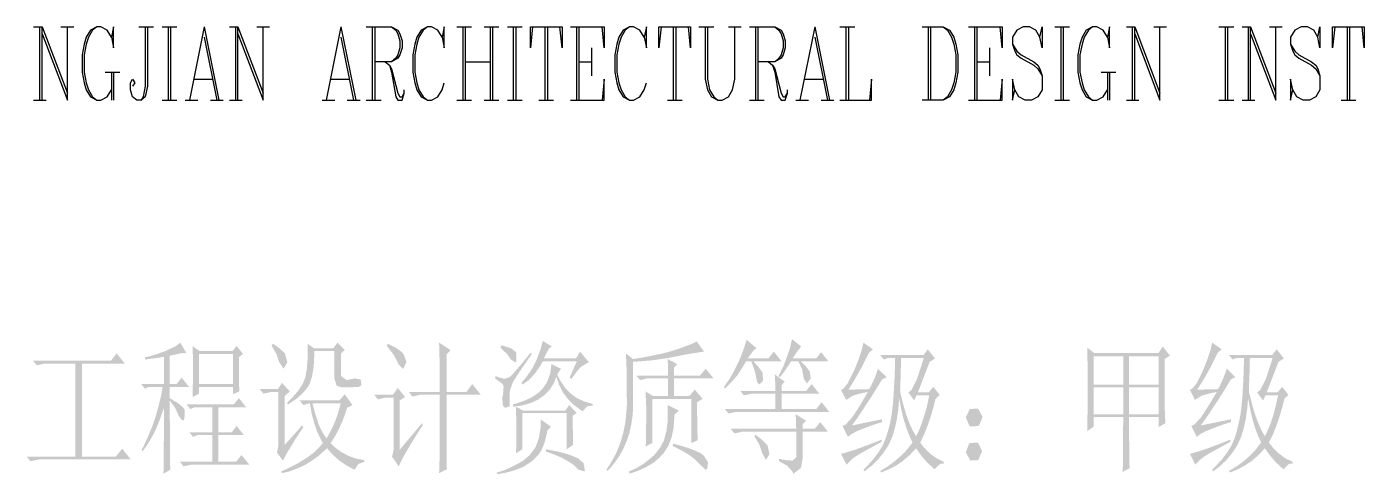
# Paper-space layout 'Layout1' of a CAD drawing. Header units: millimetres. Extents: x 0 to 841, y -74 to 594.
# Drawn here: x 776.48 to 809.17, y 515.57 to 526.52 of the extents above; entities that cross this region are included whole.
import ezdxf

# ---------------------------------------------------------------- set-up
doc = ezdxf.new("R2010")
doc.units = ezdxf.units.MM
doc.layers.add('TB_A1$0$上海中建-图名', color=7, linetype='Continuous')
doc.layers.add('TB_A1$0$上海中建-图框字体', color=11, linetype='Continuous')

# ---------------------------------------------------------------- blocks, each defined once
blk = doc.blocks.new('TB_A1$0$上海中建A1图框F版')
at = {"layer": 'TB_A1$0$上海中建-图框字体'}
for points in [[(78857.3, 51780.6), (78870.3, 51796.1), (78882.8, 51814.2), (78892.7, 51833.2), (78895.3, 51839.7), (78903.9, 51862.5), (78909.5, 51883.2), (78931.5, 51869.4), (78924.6, 51864.7), (78911.6, 51840.1), (78990.5, 51840.1), (79000.5, 51856.9), (79022.4, 51830.6), (79019.4, 51829.8), (79002.6, 51819.4), (78993.6, 51809.5), (78979.3, 51790.1), (78975, 51793.1), (78992.7, 51833.2), (78909.5, 51833.2), (78902.6, 51821.1), (78889.7, 51802.6), (78875.4, 51787.5), (78860.3, 51776.3)], [(79493.2, 51833.2), (79424.2, 51833.2), (79435.9, 51820.3), (79446.6, 51805.6), (79447.9, 51785.8), (79438.9, 51776.3), (79433.3, 51781.9), (79429, 51803.9), (79427.2, 51810.8), (79419, 51833.2), (79406.5, 51833.2), (79395.8, 51815.5), (79384.6, 51798.3), (79384.1, 51797.9), (79371.2, 51783.2), (79354.4, 51766.4), (79352.2, 51770.7), (79363.9, 51787.1), (79375.5, 51806.5), (79385.4, 51826.3), (79392.3, 51841.4), (79400.5, 51863.4), (79407.8, 51885.8), (79432, 51865.1), (79425.5, 51860.8), (79410, 51840.1), (79460.9, 51840.1), (79474.2, 51856.9)], [(79607.4, 51833.2), (79539.7, 51833.2), (79550.5, 51822.9), (79562.2, 51808.2), (79564.3, 51791.4), (79555.3, 51778.9), (79547.5, 51790.1), (79547.5, 51790.5), (79543.2, 51813.8), (79534.1, 51833.2), (79516.5, 51833.2), (79513.9, 51828.9), (79499.2, 51807.4), (79488.9, 51794.4), (79485.4, 51797), (79486.7, 51799.2), (79496.6, 51819), (79505.3, 51841.4), (79505.7, 51842.3), (79513.5, 51865.1), (79518.6, 51887.5), (79541, 51869.4), (79531.1, 51856.9), (79519.9, 51840.1), (79577.7, 51840.1), (79589.8, 51855.6)], [(77887.8, 51827.6), (77783.5, 51827.6), (77783.5, 51600), (77865.8, 51600), (77881.3, 51619.4), (77902.5, 51593.1), (77679.2, 51593.1), (77675.7, 51592.7), (77657.2, 51588.8), (77648.1, 51600), (77767.1, 51600), (77767.1, 51827.6), (77694.7, 51827.6), (77691.2, 51827.6), (77672.7, 51823.3), (77663.6, 51834.5), (77853.7, 51834.5), (77868, 51852.6)], [(78037.8, 51853.9), (78037, 51853.9), (78021.9, 51852.2), (77997.7, 51847), (77997.7, 51777.6), (78014.5, 51777.6), (78026.6, 51793.1), (78044.7, 51770.7), (77997.7, 51770.7), (77997.7, 51743.1), (78018, 51730.6), (78031.4, 51719.4), (78034.4, 51713.8), (78033.5, 51693.1), (78030.1, 51687.5), (78020.1, 51698.3), (78020.1, 51698.7), (78011.1, 51719), (77997.7, 51737.5), (77997.7, 51736.2), (77997.7, 51697.9), (77998.2, 51663.8), (77998.2, 51634.9), (77998.2, 51611.2), (77998.6, 51591.8), (77998.6, 51577.6), (77999, 51568.1), (77982.2, 51558.2), (77982.6, 51569.4), (77982.6, 51588.4), (77983.1, 51609.5), (77983.1, 51633.2), (77983.5, 51659.5), (77983.5, 51687.9), (77983.5, 51719.4), (77981.3, 51712.9), (77973.2, 51690.1), (77964.1, 51668.1), (77954.2, 51648.3), (77943, 51629.3), (77931.3, 51612.5), (77929.2, 51616.4), (77938.7, 51636.2), (77948.2, 51657.8), (77956.8, 51678.9), (77963.7, 51700), (77964.1, 51701.7), (77971, 51726.7), (77976.6, 51749.6), (77980.1, 51770.7), (77946.9, 51770.7), (77936.9, 51766.4), (77927.9, 51777.6), (77983.5, 51777.6), (77983.5, 51844.4), (77977.9, 51843.1), (77960.2, 51840.5), (77936.9, 51837.5), (77936.9, 51843.1), (77947.7, 51845.3), (77966.3, 51850.9), (77987, 51858.2), (77989.5, 51859.5), (78010.7, 51869.4), (78023.6, 51878.9)], [(78246.5, 51872), (78249.9, 51876.3), (78265.4, 51865.5), (78279.1, 51852.4), (78285.3, 51830.6), (78276.6, 51816.4), (78275.4, 51816), (78265.4, 51830.6), (78259, 51850)], [(78334.4, 51876.3), (78349.9, 51865.1), (78397.4, 51865.1), (78407.7, 51878.9), (78425.4, 51860.8), (78416.3, 51852.6), (78416.3, 51800), (78416.8, 51797), (78429.7, 51787.5), (78431.4, 51787.5), (78449.5, 51791.4), (78464.2, 51788.8), (78466.3, 51775), (78459.9, 51770.7), (78436.6, 51769.4), (78418.5, 51769.4), (78406, 51773.3), (78399.9, 51791.4), (78399.9, 51858.2), (78350.8, 51858.2), (78350.8, 51846.2), (78349.5, 51819.9), (78345.6, 51797.4), (78340, 51778.9), (78334.8, 51769.8), (78322.8, 51755.2), (78306.8, 51741), (78286.6, 51727.6), (78284.4, 51731.9), (78294.8, 51741.8), (78311.1, 51760.4), (78322.3, 51777.2), (78328.8, 51793.1), (78332.7, 51815.1), (78334.4, 51837.5), (78334.4, 51852.2)], [(78528.4, 51870.7), (78530.6, 51876.3), (78550.4, 51866.4), (78565, 51855.6), (78568.9, 51851.3), (78576.3, 51831.9), (78568.5, 51815.1), (78567.6, 51814.7), (78556.4, 51826.3), (78554.3, 51831.9), (78544.8, 51849.2)], [(78581.9, 51758.2), (78657.3, 51758.2), (78657.3, 51793.1), (78657.3, 51822.4), (78656.9, 51846.6), (78656.4, 51865.5), (78656, 51878.9), (78684, 51860.8), (78674.1, 51850), (78674.1, 51758.2), (78722.8, 51758.2), (78737.1, 51777.6), (78758.2, 51751.3), (78674.1, 51751.3), (78674.1, 51620.7), (78674.1, 51617.7), (78674.1, 51594), (78675, 51569.4), (78656, 51559.5), (78656.9, 51584.5), (78657.3, 51609), (78657.3, 51627.6), (78657.3, 51751.3), (78612.9, 51751.3), (78609.5, 51751.3), (78590.9, 51747)], [(78792.7, 51791.4), (78794, 51797), (78799.1, 51794.9), (78815.9, 51790.1), (78828.4, 51794.4), (78831.9, 51797.4), (78841.8, 51808.6), (78857.8, 51827.2), (78879.3, 51853.9), (78882.8, 51851.3), (78881, 51848.7), (78865.5, 51826.3), (78853, 51808.2), (78844, 51794.4), (78836.2, 51781.9), (78829.3, 51762.5), (78828.4, 51754.3), (78828.4, 51728.9), (78828, 51722.4), (78817.2, 51719.4), (78812.1, 51724.2), (78810.3, 51744.4), (78812.1, 51749.6), (78813.8, 51772), (78810.3, 51778.5)], [(78806, 51866.4), (78808.2, 51872), (78809.5, 51872), (78831.9, 51865.1), (78844, 51855.6), (78844.4, 51854.3), (78844.8, 51833.2), (78843.1, 51830.2), (78831.5, 51837.5), (78822.4, 51850.9)], [(79303.5, 51856.9), (79288.9, 51854.8), (79270.3, 51851.8), (79250.9, 51848.3), (79231.1, 51844.4), (79227.2, 51843.6), (79211.7, 51840.5), (79194, 51838), (79174.6, 51835.4), (79153.5, 51833.6), (79130.2, 51831.9), (79130.2, 51740.1), (79130.2, 51726.7), (79129.3, 51702.6), (79125.9, 51679.7), (79121.2, 51658.2), (79114.3, 51637.5), (79105.6, 51617.7), (79094.9, 51599.1), (79082.4, 51581.5), (79068.1, 51565.1), (79064.7, 51568.1), (79072, 51578.4), (79082.8, 51597), (79092.3, 51616.4), (79100, 51637.1), (79106.1, 51658.2), (79110.8, 51681), (79113.4, 51704.3), (79115.1, 51728.5), (79114.7, 51753.9), (79114.7, 51757.3), (79114.7, 51788.4), (79114.3, 51814.7), (79113.4, 51835.8), (79112.5, 51852.6), (79130.2, 51838.8), (79152.2, 51842.3), (79175, 51846.6), (79195.7, 51850.9), (79213.4, 51855.2), (79228.5, 51859.5), (79241.4, 51863.8), (79252.2, 51867.7), (79272.9, 51875.5), (79285.8, 51881.9)], [(79749.7, 51794.4), (79738.9, 51789), (79727.7, 51770.7), (79716.5, 51752.6), (79704.4, 51734.1), (79691.9, 51715.1), (79679, 51695.7), (79665.2, 51676.3), (79738.5, 51691.4), (79738.5, 51684.5), (79720.4, 51678.9), (79695.8, 51669.8), (79676.8, 51662.1), (79663.5, 51654.7), (79655.3, 51648.3), (79641.9, 51675), (79650.1, 51678.9), (79665.2, 51695.7), (79667.4, 51698.7), (79677.3, 51713.4), (79689.3, 51733.2), (79704, 51758.2), (79693.2, 51756.1), (79674.2, 51751.3), (79666.9, 51748.7), (79651, 51738.8), (79638.5, 51763.8), (79643.6, 51765.5), (79654.8, 51779.3), (79668.6, 51806.9), (79671.7, 51813.8), (79681.1, 51837.5), (79688.5, 51859.5), (79693.2, 51878.9), (79716.5, 51862.5), (79706.6, 51853.9), (79701, 51842.7), (79691.1, 51822.9), (79680.3, 51803), (79668.6, 51783.2), (79656.6, 51763.8), (79707.4, 51765.1), (79711.8, 51773.3), (79721.7, 51794.4), (79728.6, 51815.1)], [(80491.2, 51763.8), (80496.3, 51765.5), (80507.5, 51779.3), (80521.3, 51806.9), (80524.4, 51813.8), (80533.8, 51837.5), (80541.2, 51859.5), (80545.5, 51878.9), (80568.8, 51862.5), (80558.8, 51853.9), (80553.7, 51842.7), (80543.8, 51822.9), (80533, 51803), (80521.3, 51783.2), (80508.8, 51763.8), (80560.1, 51765.1), (80564.5, 51773.3), (80573.9, 51794.4), (80581.3, 51815.1), (80602.4, 51794.4), (80591.2, 51788.8), (80590.8, 51788.4), (80580.4, 51770.7), (80569.2, 51752.6), (80557.1, 51734.1), (80544.6, 51715.1), (80531.7, 51695.7), (80517.9, 51676.3), (80591.2, 51691.4), (80591.2, 51684.5), (80573.1, 51678.9), (80548.5, 51669.8), (80529.5, 51662.1), (80515.7, 51654.7), (80508, 51648.3), (80494.6, 51675), (80502.4, 51678.9), (80517.9, 51695.7), (80520.1, 51698.7), (80529.5, 51713.4), (80542, 51733.2), (80556.7, 51758.2), (80545.9, 51756.1), (80526.9, 51751.3), (80519.2, 51748.7), (80503.2, 51738.8)], [(78836.2, 51727.6), (78844, 51729.8), (78866, 51737.5), (78884.5, 51746.1), (78899.1, 51756.5), (78910.4, 51768.1), (78919.8, 51782.3), (78927.6, 51803.5), (78930.6, 51826.3), (78953.9, 51815.1), (78944.8, 51801.3), (78952.6, 51785.4), (78963.8, 51768.6), (78977.6, 51754.3), (78993.1, 51743.1), (79011.2, 51734.9), (79031.5, 51728.9), (79031.5, 51725), (79017.7, 51723.3), (79006.9, 51710.8), (79004.3, 51712.5), (78986.2, 51725.9), (78971.1, 51740.5), (78958.6, 51757.3), (78949.2, 51775.5), (78942.7, 51795.7), (78935.8, 51778.5), (78925.9, 51763.4), (78913.4, 51750.4), (78898.3, 51739.7), (78880.6, 51731.5), (78860.3, 51725.4), (78837.1, 51722)], [(79326.8, 51791.4), (79230.2, 51791.4), (79230.2, 51748.3), (79267.7, 51748.3), (79281.1, 51763.8), (79300.1, 51741.4), (79286.7, 51733.2), (79286.7, 51705.2), (79287.1, 51677.6), (79287.6, 51656), (79288, 51640.1), (79272.5, 51633.2), (79272.5, 51741.4), (79176.8, 51741.4), (79176.8, 51633.2), (79161.2, 51625), (79161.2, 51628), (79162.1, 51653.5), (79162.1, 51677.6), (79162.5, 51700), (79162.5, 51712.1), (79161.7, 51736.7), (79160.4, 51759.5), (79178.9, 51748.3), (79215.6, 51748.3), (79215.6, 51791.4), (79169, 51791.4), (79165.6, 51791.4), (79147, 51787.5), (79138, 51798.3), (79215.6, 51798.3), (79215.6, 51814.2), (79214.7, 51838.8), (79238, 51826.3), (79230.2, 51818.1), (79230.2, 51798.3), (79293.6, 51798.3), (79307.8, 51815.1)], [(79609.6, 51709.5), (79385.4, 51709.5), (79382, 51709.5), (79363.4, 51705.6), (79354.4, 51716.4), (79477.7, 51716.4), (79477.7, 51753.9), (79423.4, 51753.9), (79419.9, 51753.9), (79400.9, 51750), (79392.3, 51760.8), (79477.7, 51760.8), (79477.7, 51780.2), (79476.4, 51801.3), (79500.9, 51783.2), (79493.2, 51775), (79493.2, 51760.8), (79553.1, 51760.8), (79566.5, 51777.6), (79585.4, 51753.9), (79493.2, 51753.9), (79493.2, 51716.4), (79577.7, 51716.4), (79591, 51733.2)], [(78217.6, 51765.1), (78262, 51765.1), (78271.9, 51780.6), (78290.9, 51759.5), (78278.8, 51748.3), (78278.8, 51628.9), (78321.1, 51676.3), (78324.1, 51672), (78318.9, 51664.2), (78306, 51644.8), (78295.6, 51627.6), (78284.4, 51609.5), (78274.5, 51590.1), (78259.8, 51609.5), (78263.3, 51628.9), (78263.3, 51758.2), (78248.6, 51758.2), (78245.2, 51758.2), (78226.6, 51753.9)], [(78497.4, 51751.3), (78543.1, 51751.3), (78555.1, 51768.1), (78572.8, 51745.7), (78559.4, 51737.5), (78559.4, 51616.4), (78614.2, 51681.9), (78616.3, 51677.6), (78603, 51656.9), (78588.3, 51633.2), (78578.4, 51616.4), (78572.8, 51606.9), (78568.1, 51598.3), (78557.3, 51576.3), (78540.9, 51600), (78545.2, 51618.1), (78545.2, 51626.3), (78545.2, 51744.4), (78528.4, 51744.4), (78525, 51744.4), (78506.4, 51740.1)], [(78154.2, 51727.6), (78166.7, 51743.1), (78184.4, 51720.7), (78116.7, 51720.7), (78116.7, 51659.5), (78149, 51659.5), (78161.1, 51675), (78178.8, 51652.6), (78116.7, 51652.6), (78116.7, 51587.5), (78159.8, 51587.5), (78173.2, 51603.9), (78192.2, 51580.6), (78053.3, 51580.6), (78049.9, 51580.2), (78031.4, 51576.3), (78022.3, 51587.5), (78102.1, 51587.5), (78102.1, 51652.6), (78064.6, 51652.6), (78054.6, 51648.3), (78045.6, 51659.5), (78102.1, 51659.5), (78102.1, 51720.7), (78057.7, 51720.7), (78047.7, 51716.4), (78039.1, 51727.6)], [(78844, 51722), (78861.6, 51712.5), (78964.7, 51712.5), (78973.7, 51726.3), (78992.7, 51706.9), (78982.8, 51700), (78982.8, 51671.6), (78983.2, 51647.4), (78983.6, 51628.9), (78968.1, 51618.1), (78968.1, 51706.9), (78859.5, 51706.9), (78859.5, 51618.1), (78844, 51608.2), (78844.4, 51620.7), (78844.8, 51645.7), (78844.8, 51668.1), (78844.8, 51673.3), (78844.4, 51697)], [(79242.3, 51712.5), (79231.1, 51702.6), (79231.1, 51694.8), (79228.9, 51669), (79224.2, 51646.6), (79216.4, 51626.7), (79205.7, 51609.5), (79194, 51597), (79180.2, 51585.3), (79163, 51575), (79143.6, 51565.9), (79121.2, 51558.2), (79120.3, 51564), (79138.4, 51572), (79155.6, 51582.3), (79172.5, 51595.7), (79182.8, 51605.2), (79196.6, 51622.4), (79205.7, 51640.1), (79211.7, 51662.9), (79214.7, 51685.8), (79214.7, 51703), (79214.7, 51726.3)], [(78797, 51561.2), (78812.9, 51565.9), (78831, 51573.7), (78849.6, 51583.2), (78861.2, 51590.1), (78877.2, 51603.4), (78889.2, 51619.4), (78892.7, 51625), (78900, 51646.1), (78903.9, 51670.7), (78903.9, 51691.4), (78929.3, 51673.3), (78920.3, 51663.8), (78919.8, 51659.5), (78914.7, 51636.6), (78906, 51615.1), (78899.1, 51604.7), (78884.5, 51590.1), (78866, 51577.6), (78855.6, 51572.4), (78838.4, 51565.9), (78819.4, 51560.8), (78798.3, 51556.9)], [(79606.6, 51660.8), (79544.5, 51660.8), (79544.5, 51597), (79541, 51575), (79539.3, 51571.5), (79522.1, 51558.2), (79519.1, 51564.2), (79506.1, 51578.4), (79486.7, 51588.8), (79486.7, 51594.4), (79504.4, 51591.4), (79519.9, 51590.1), (79529, 51598.7), (79529, 51660.8), (79400.1, 51660.8), (79396.2, 51660.8), (79377.7, 51656.9), (79369, 51668.1), (79529, 51668.1), (79528.5, 51678.9), (79527.7, 51703.9), (79553.1, 51687.5), (79544.5, 51678.9), (79544.5, 51668.1), (79574.2, 51668.1), (79587.6, 51684.5)], [(79972.1, 51717.7), (79973.9, 51716.4), (79983.8, 51698.7), (79983.8, 51695.7), (79976, 51676.7), (79973, 51675), (79954.9, 51673.7), (79951.9, 51676.3), (79943.7, 51695.3), (79944.1, 51697), (79953.1, 51716.3)], [(79313.4, 51586.2), (79311.3, 51569.4), (79307.4, 51568.1), (79291, 51583.2), (79283.2, 51591.8), (79269, 51603), (79250.5, 51614.2), (79226.8, 51626.3), (79228.1, 51631.9), (79245.3, 51627.2), (79267.3, 51620.3), (79284.1, 51613.8), (79295.7, 51608.2), (79303.1, 51602.2)], [(79737.6, 51641.4), (79737.6, 51636.2), (79724.3, 51628.9), (79702.7, 51617.2), (79686.8, 51608.2), (79675.1, 51601.3), (79665.2, 51594), (79651.8, 51580.6), (79638.5, 51606.9), (79642.3, 51607.8), (79656.1, 51611.6), (79672.1, 51616.8), (79691.5, 51623.7), (79713, 51631.9)], [(79971.7, 51634.5), (79973.9, 51633.2), (79983.2, 51613.2), (79974.3, 51592.7), (79973, 51591.4), (79954.5, 51590.5), (79944.1, 51609.5), (79944.1, 51612.5), (79951.4, 51631.5), (79954, 51633.2)], [(80576.5, 51628.9), (80589.9, 51636.2), (80589.9, 51641.4), (80565.7, 51631.9), (80543.8, 51623.7), (80524.8, 51616.8), (80508.4, 51611.6), (80495, 51607.8), (80491.2, 51606.9), (80504.5, 51580.6), (80517.9, 51594), (80527.8, 51601.3), (80539, 51608.2), (80555.4, 51617.2)], [(78917.3, 51618.1), (78925.9, 51616.4), (78947.9, 51612.1), (78966, 51607.3), (78980.2, 51602.6), (78995.7, 51595.7), (79009.1, 51584.5), (79012.5, 51565.1), (79011.7, 51563.8), (78997, 51568.1), (78985.8, 51579.3), (78966.8, 51591.4), (78955.6, 51597.4), (78937.5, 51605.2), (78917.3, 51612.5)]]:
    blk.add_hatch(color=256, dxfattribs=at).paths.add_polyline_path(points)
h = blk.add_hatch(color=256, dxfattribs=at)
h.paths.add_polyline_path([(78152.1, 51851.3), (78068.9, 51851.3), (78068.9, 51777.6), (78152.1, 51777.6)], flags=16)
h.paths.add_polyline_path([(78151.2, 51858.2), (78161.1, 51870.7), (78176.6, 51851.3), (78166.7, 51843.1), (78166.7, 51826.8), (78166.7, 51797), (78167.2, 51774.6), (78167.6, 51759.5), (78152.1, 51752.6), (78152.1, 51770.7), (78068.9, 51770.7), (78068.9, 51753.9), (78053.3, 51745.7), (78053.8, 51761.2), (78054.2, 51785.4), (78054.6, 51809.5), (78054.6, 51822.4), (78054.2, 51846.6), (78053.3, 51870.7), (78070.2, 51858.2)])
h = blk.add_hatch(color=256, dxfattribs=at)
h.paths.add_polyline_path([(79833.8, 51819.4), (79840.7, 51841.4), (79785, 51841.4), (79785, 51830.2), (79784.2, 51805.6), (79783.7, 51781.9), (79782.9, 51758.2), (79789.8, 51730.2), (79797.1, 51705.2), (79804.9, 51683.2), (79813.1, 51665.1), (79821.7, 51650), (79826.4, 51658.6), (79834.2, 51677.2), (79841.5, 51698.7), (79848.4, 51722.9), (79854, 51750), (79823, 51750), (79817.4, 51737.5), (79803.1, 51756.9), (79810.9, 51763.4), (79823, 51787.5), (79826.4, 51797)], flags=16)
h.paths.add_polyline_path([(79868.2, 51840.1), (79855.3, 51831.9), (79849.7, 51818.1), (79839.8, 51792.3), (79832, 51771.6), (79826.4, 51756.9), (79852.7, 51756.9), (79863.9, 51770.7), (79879.4, 51751.3), (79869.5, 51741.4), (79863.9, 51719.4), (79857, 51696.1), (79849.3, 51674.1), (79841.1, 51653.5), (79832, 51634.5), (79841.1, 51622.4), (79855.7, 51607.8), (79872.1, 51595.7), (79889.4, 51587.5), (79889.4, 51583.2), (79880.7, 51582.3), (79867.4, 51569.4), (79863.9, 51572), (79848.8, 51585.8), (79834.6, 51602.2), (79821.7, 51620.7), (79819.5, 51617.7), (79805.3, 51603), (79789.8, 51589.7), (79773.4, 51578.4), (79755.3, 51569), (79736.3, 51561.2), (79734.2, 51565.1), (79735.9, 51565.9), (79754, 51577.1), (79770.8, 51589.7), (79786.3, 51603.4), (79800.6, 51618.1), (79813.1, 51634.5), (79805.7, 51650.4), (79798, 51670.7), (79791.1, 51692.7), (79785.5, 51716.8), (79780.7, 51743.1), (79778.6, 51718.1), (79775.1, 51692.3), (79770, 51669.4), (79763.9, 51649.1), (79756.2, 51631.9), (79753.1, 51625.9), (79741.9, 51609), (79728.6, 51592.7), (79713, 51577.6), (79695.4, 51563.8), (79693.2, 51568.1), (79699.3, 51573.7), (79715.6, 51591.8), (79729.4, 51609.5), (79739.8, 51626.7), (79747.5, 51644.4), (79751.8, 51657.8), (79757.9, 51679.7), (79762.2, 51703.5), (79765.2, 51728.9), (79766.5, 51743.1), (79767.8, 51765.1), (79769.1, 51788.8), (79770, 51814.2), (79770.8, 51841.4), (79753.1, 51841.4), (79743.2, 51837.5), (79734.2, 51848.3), (79839.8, 51848.3), (79850.6, 51862.5)])
h = blk.add_hatch(color=256, dxfattribs=at)
h.paths.add_polyline_path([(80328.2, 51845.7), (80255.8, 51845.7), (80255.8, 51776.3), (80328.2, 51776.3)], flags=16)
h.paths.add_polyline_path([(80414.4, 51845.7), (80342.4, 51845.7), (80342.4, 51776.3), (80414.4, 51776.3)], flags=16)
h.paths.add_polyline_path([(80328.2, 51769.4), (80255.8, 51769.4), (80255.8, 51703.9), (80328.2, 51703.9)], flags=16)
h.paths.add_polyline_path([(80414.4, 51769.4), (80342.4, 51769.4), (80342.4, 51703.9), (80414.4, 51703.9)], flags=16)
h.paths.add_polyline_path([(80240.3, 51866.4), (80257.1, 51853.9), (80414.4, 51853.9), (80424.8, 51869.4), (80442.5, 51847), (80429.1, 51838.8), (80429.1, 51818.6), (80429.1, 51783.2), (80429.5, 51753), (80429.5, 51727.6), (80430, 51707.3), (80430.8, 51691.8), (80431.2, 51681.9), (80414.4, 51672), (80414.4, 51697), (80342.4, 51697), (80342.4, 51690.1), (80342.4, 51654.7), (80342.9, 51625.4), (80342.9, 51601.7), (80343.3, 51584), (80343.7, 51572), (80326.9, 51562.5), (80327.4, 51582.8), (80327.4, 51614.7), (80327.8, 51641.8), (80327.8, 51664.7), (80328.2, 51683.2), (80328.2, 51697), (80255.8, 51697), (80255.8, 51673.3), (80240.3, 51662.5), (80240.3, 51668.5), (80240.7, 51692.7), (80241.1, 51716.8), (80241.6, 51741), (80241.6, 51765.1), (80241.6, 51770.3), (80241.6, 51794.4), (80241.1, 51818.6), (80240.7, 51842.7)])
h = blk.add_hatch(color=256, dxfattribs=at)
h.paths.add_polyline_path([(80679.1, 51797), (80686.5, 51819.4), (80693.4, 51841.4), (80637.7, 51841.4), (80637.3, 51830.2), (80636.9, 51805.6), (80636, 51781.9), (80635.6, 51758.2), (80642.5, 51730.2), (80649.8, 51705.2), (80657.6, 51683.2), (80665.8, 51665.1), (80674.4, 51650), (80678.7, 51658.6), (80686.9, 51677.2), (80694.2, 51698.7), (80700.7, 51722.9), (80706.7, 51750), (80675.7, 51750), (80670.1, 51737.5), (80655.4, 51756.9), (80663.2, 51763.4), (80675.7, 51787.5)], flags=16)
h.paths.add_polyline_path([(80586.9, 51848.3), (80692.1, 51848.3), (80703.3, 51862.5), (80720.9, 51840.1), (80707.6, 51831.9), (80702.4, 51818.1), (80692.5, 51792.3), (80684.3, 51771.6), (80678.7, 51756.9), (80705.4, 51756.9), (80716.6, 51770.7), (80732.1, 51751.3), (80722.2, 51741.4), (80716.6, 51719.4), (80709.7, 51696.1), (80702, 51674.1), (80693.8, 51653.5), (80684.3, 51634.5), (80693.8, 51622.4), (80708.4, 51607.8), (80724.8, 51595.7), (80742.1, 51587.5), (80742.1, 51583.2), (80733.4, 51582.3), (80720.1, 51569.4), (80716.6, 51572), (80701.5, 51585.8), (80687.3, 51602.2), (80674.4, 51620.7), (80671.8, 51617.7), (80658, 51603), (80642.5, 51589.7), (80625.7, 51578.4), (80608, 51569), (80589, 51561.2), (80586.9, 51565.1), (80588.2, 51565.9), (80606.7, 51577.1), (80623.5, 51589.7), (80639, 51603.4), (80652.8, 51618.1), (80665.3, 51634.5), (80658, 51650.4), (80650.2, 51670.7), (80643.8, 51692.7), (80638.2, 51716.8), (80633.4, 51743.1), (80631.3, 51718.1), (80627.8, 51692.3), (80622.7, 51669.4), (80616.6, 51649.1), (80608.9, 51631.9), (80605.8, 51625.9), (80594.6, 51609), (80581.3, 51592.7), (80565.7, 51577.6), (80547.6, 51563.8), (80545.5, 51568.1), (80551.5, 51573.7), (80568.3, 51591.8), (80581.7, 51609.5), (80592.5, 51626.7), (80600.2, 51644.4), (80604.5, 51657.8), (80610.1, 51679.7), (80614.9, 51703.5), (80617.9, 51728.9), (80619.2, 51743.1), (80620.5, 51765.1), (80621.8, 51788.8), (80622.7, 51814.2), (80623.5, 51841.4), (80605.4, 51841.4), (80595.5, 51837.5)])
h = blk.add_hatch(color=256, dxfattribs=at)
h.paths.add_polyline_path([(78409.9, 51709.1), (78415.5, 51730.6), (78346.5, 51730.6), (78346.9, 51728), (78354.7, 51700), (78362.4, 51676.7), (78371.5, 51658.2), (78380.9, 51644.4), (78393, 51666.4), (78402.5, 51687.9)], flags=16)
h.paths.add_polyline_path([(78315.4, 51737.5), (78412, 51737.5), (78425.4, 51752.6), (78444.3, 51726.3), (78431, 51719.4), (78429.7, 51714.7), (78421.5, 51691), (78412, 51669.4), (78402.1, 51650.4), (78390.9, 51633.2), (78401.7, 51622.4), (78417.6, 51610.8), (78434.9, 51601.7), (78453, 51595.3), (78473.2, 51591.4), (78473.2, 51587.5), (78458.6, 51581.9), (78449.5, 51568.1), (78445.6, 51569.8), (78428.4, 51579.3), (78411.6, 51590.9), (78396.1, 51604.7), (78381.8, 51620.7), (78376.2, 51615.1), (78360.7, 51601.3), (78344.3, 51589.7), (78327.5, 51579.3), (78309.4, 51571.1), (78291.3, 51564.2), (78271.9, 51559.5), (78269.8, 51563.8), (78273.2, 51565.1), (78295.2, 51575.4), (78315, 51586.2), (78332.7, 51597.4), (78348.2, 51608.6), (78361.1, 51620.7), (78371.9, 51633.2), (78367.2, 51641.8), (78357.7, 51661.6), (78350.4, 51683.2), (78344.3, 51706), (78340, 51730.6), (78324.1, 51726.3)])
blk.add_hatch(color=256, dxfattribs=at).paths.add_polyline_path([(79459.1, 51626.7), (79463.4, 51605.6), (79455.7, 51593.1), (79454.4, 51592.7), (79445.3, 51609.5), (79439.3, 51628.4), (79426.8, 51650), (79429, 51653.9), (79444.9, 51641.8), (79457.8, 51628.9)], flags=17)
for p, q in [((77665, 52651.6), (77685.5, 52651.6)), ((77680.3, 52471.7), (77680.3, 52651.6)), ((77685.5, 52471.7), (77685.5, 52651.6)), ((77685.5, 52651.6), (77747.4, 52488.8)), ((77685.5, 52634.5), (77747.4, 52471.7)), ((77731.7, 52651.6), (77762.8, 52651.6)), ((77747.4, 52471.7), (77747.4, 52651.6)), ((77803.9, 52643.3), (77793.6, 52626.2)), ((77809, 52643.3), (77798.8, 52626.2)), ((77819.3, 52651.6), (77803.9, 52643.3)), ((77819.3, 52651.6), (77809, 52643.3)), ((77829.6, 52651.6), (77819.3, 52651.6)), ((77845, 52643.3), (77829.6, 52651.6)), ((77855.2, 52626.2), (77845, 52643.3)), ((77860.4, 52651.6), (77855.2, 52626.2)), ((77860.4, 52600.3), (77860.4, 52651.6)), ((77922.3, 52651.6), (77958.3, 52651.6)), ((77937.7, 52651.6), (77937.7, 52505.9)), ((77942.9, 52651.6), (77942.9, 52505.9)), ((77978.8, 52651.6), (78014.7, 52651.6)), ((77994.2, 52471.7), (77994.2, 52651.6)), ((77999.3, 52651.6), (77999.3, 52471.7)), ((78081.8, 52651.6), (78045.9, 52471.7)), ((78081.8, 52651.6), (78117.7, 52471.7)), ((78143.4, 52651.6), (78163.9, 52651.6)), ((78158.8, 52471.7), (78158.8, 52651.6)), ((78163.9, 52471.7), (78163.9, 52651.6)), ((78163.9, 52651.6), (78225.9, 52488.8)), ((78163.9, 52634.5), (78225.9, 52471.7)), ((78210.5, 52651.6), (78241.3, 52651.6)), ((78225.9, 52471.7), (78225.9, 52651.6)), ((78416.2, 52651.6), (78380.2, 52471.7)), ((78416.2, 52651.6), (78452.5, 52471.7)), ((78478.1, 52651.6), (78539.7, 52651.6)), ((78493.5, 52471.7), (78493.5, 52651.6)), ((78498.7, 52651.6), (78498.7, 52471.7)), ((78539.7, 52651.6), (78555.1, 52643.3)), ((78539.7, 52651.6), (78550, 52643.3)), ((78550, 52643.3), (78555.1, 52634.5)), ((78555.1, 52643.3), (78560.3, 52634.5)), ((78555.1, 52634.5), (78560.3, 52617.4)), ((78560.3, 52634.5), (78565.4, 52617.4)), ((78611.9, 52643.3), (78601.7, 52626.2)), ((78617.1, 52643.3), (78606.8, 52626.2)), ((78627.3, 52651.6), (78611.9, 52643.3)), ((78627.3, 52651.6), (78617.1, 52643.3)), ((78637.6, 52651.6), (78627.3, 52651.6)), ((78653, 52643.3), (78637.6, 52651.6)), ((78663.3, 52626.2), (78653, 52643.3)), ((78668.4, 52651.6), (78663.3, 52626.2)), ((78668.4, 52600.3), (78668.4, 52651.6)), ((78699.2, 52651.6), (78735.5, 52651.6)), ((78714.6, 52471.7), (78714.6, 52651.6)), ((78719.7, 52651.6), (78719.7, 52471.7)), ((78766.3, 52651.6), (78802.2, 52651.6)), ((78781.7, 52471.7), (78781.7, 52651.6)), ((78786.8, 52651.6), (78786.8, 52471.7)), ((78822.8, 52651.6), (78858.7, 52651.6)), ((78838.2, 52471.7), (78838.2, 52651.6)), ((78843.3, 52651.6), (78843.3, 52471.7)), ((78884.7, 52651.6), (78879.6, 52600.3)), ((78879.6, 52600.3), (78879.6, 52651.6)), ((78879.6, 52651.6), (78956.6, 52651.6)), ((78915.5, 52471.7), (78915.5, 52651.6)), ((78920.6, 52651.6), (78920.6, 52471.7)), ((78956.6, 52600.3), (78951.4, 52651.6)), ((78956.6, 52651.6), (78956.6, 52600.3)), ((78977.1, 52651.6), (79059.6, 52651.6)), ((78992.5, 52471.7), (78992.5, 52651.6)), ((78997.6, 52651.6), (78997.6, 52471.7)), ((79059.6, 52600.3), (79054.5, 52651.6)), ((79059.6, 52651.6), (79059.6, 52600.3)), ((79105.8, 52643.3), (79095.5, 52626.2)), ((79110.9, 52643.3), (79100.7, 52626.2)), ((79121.2, 52651.6), (79105.8, 52643.3)), ((79121.2, 52651.6), (79110.9, 52643.3)), ((79131.5, 52651.6), (79121.2, 52651.6)), ((79146.9, 52643.3), (79131.5, 52651.6)), ((79157.5, 52626.2), (79146.9, 52643.3)), ((79162.6, 52651.6), (79157.5, 52626.2)), ((79162.6, 52600.3), (79162.6, 52651.6)), ((79198.6, 52651.6), (79193.4, 52600.3)), ((79193.4, 52600.3), (79193.4, 52651.6)), ((79193.4, 52651.6), (79270.4, 52651.6)), ((79229.3, 52471.7), (79229.3, 52651.6)), ((79234.5, 52651.6), (79234.5, 52471.7)), ((79270.4, 52600.3), (79265.3, 52651.6)), ((79270.4, 52651.6), (79270.4, 52600.3)), ((79290.9, 52651.6), (79327.2, 52651.6)), ((79306.7, 52651.6), (79306.7, 52523)), ((79311.8, 52651.6), (79311.8, 52523)), ((79363.2, 52651.6), (79394, 52651.6)), ((79378.6, 52523), (79378.6, 52651.6)), ((79414.5, 52651.6), (79476.5, 52651.6)), ((79429.9, 52471.7), (79429.9, 52651.6)), ((79435, 52651.6), (79435, 52471.7)), ((79476.5, 52651.6), (79491.9, 52643.3)), ((79476.5, 52651.6), (79486.7, 52643.3)), ((79486.7, 52643.3), (79491.9, 52634.5)), ((79491.9, 52643.3), (79497, 52634.5)), ((79491.9, 52634.5), (79497, 52617.4)), ((79497, 52634.5), (79502.1, 52617.4)), ((79574, 52651.6), (79538, 52471.7)), ((79574, 52651.6), (79610.3, 52471.7)), ((79635.9, 52651.6), (79671.9, 52651.6)), ((79651.3, 52471.7), (79651.3, 52651.6)), ((79656.5, 52651.6), (79656.5, 52471.7)), ((79836.5, 52651.6), (79888.2, 52651.6)), ((79851.9, 52471.7), (79851.9, 52651.6)), ((79857, 52651.6), (79857, 52471.7)), ((79888.2, 52651.6), (79903.6, 52643.3)), ((79888.2, 52651.6), (79898.4, 52643.3)), ((79898.4, 52643.3), (79908.7, 52626.2)), ((79903.6, 52643.3), (79913.8, 52626.2)), ((79949.8, 52651.6), (80032.3, 52651.6)), ((79965.2, 52471.7), (79965.2, 52651.6)), ((79970.3, 52651.6), (79970.3, 52471.7)), ((80032.3, 52600.3), (80027.1, 52651.6)), ((80032.3, 52651.6), (80032.3, 52600.3)), ((80068.2, 52643.3), (80057.9, 52626.2)), ((80083.6, 52651.6), (80068.2, 52643.3)), ((80099, 52651.6), (80083.6, 52651.6)), ((80114.4, 52643.3), (80099, 52651.6)), ((80124.7, 52626.2), (80114.4, 52643.3)), ((80124.7, 52626.2), (80129.8, 52651.6)), ((80129.8, 52651.6), (80129.8, 52600.3)), ((80160.9, 52651.6), (80196.9, 52651.6)), ((80176.3, 52471.7), (80176.3, 52651.6)), ((80181.5, 52651.6), (80181.5, 52471.7)), ((80237.9, 52643.3), (80227.7, 52626.2)), ((80243.1, 52643.3), (80232.8, 52626.2)), ((80253.3, 52651.6), (80237.9, 52643.3)), ((80253.3, 52651.6), (80243.1, 52643.3)), ((80263.6, 52651.6), (80253.3, 52651.6)), ((80279, 52643.3), (80263.6, 52651.6)), ((80289.6, 52626.2), (80279, 52643.3)), ((80294.8, 52651.6), (80289.6, 52626.2)), ((80294.8, 52600.3), (80294.8, 52651.6)), ((80335.8, 52651.6), (80356.4, 52651.6)), ((80351.2, 52471.7), (80351.2, 52651.6)), ((80356.4, 52471.7), (80356.4, 52651.6)), ((80356.4, 52651.6), (80418, 52488.8)), ((80356.4, 52634.5), (80418, 52471.7)), ((80402.6, 52651.6), (80433.7, 52651.6)), ((80418, 52471.7), (80418, 52651.6)), ((80562, 52651.6), (80598.3, 52651.6)), ((80577.8, 52471.7), (80577.8, 52651.6)), ((80582.9, 52651.6), (80582.9, 52471.7)), ((80618.9, 52651.6), (80639.4, 52651.6)), ((80634.3, 52471.7), (80634.3, 52651.6)), ((80639.4, 52471.7), (80639.4, 52651.6)), ((80639.4, 52651.6), (80701, 52488.8)), ((80639.4, 52634.5), (80701, 52471.7)), ((80685.6, 52651.6), (80716.8, 52651.6)), ((80701, 52471.7), (80701, 52651.6)), ((80747.6, 52643.3), (80737.3, 52626.2)), ((80762.9, 52651.6), (80747.6, 52643.3)), ((80778.3, 52651.6), (80762.9, 52651.6)), ((80793.7, 52643.3), (80778.3, 52651.6)), ((80804, 52626.2), (80793.7, 52643.3)), ((80804, 52626.2), (80809.1, 52651.6)), ((80809.1, 52651.6), (80809.1, 52600.3)), ((80845.1, 52651.6), (80839.9, 52600.3)), ((80839.9, 52600.3), (80839.9, 52651.6)), ((80839.9, 52651.6), (80917.3, 52651.6)), ((80876.2, 52471.7), (80876.2, 52651.6)), ((80881.4, 52651.6), (80881.4, 52471.7)), ((80917.3, 52600.3), (80912.2, 52651.6)), ((80917.3, 52651.6), (80917.3, 52600.3)), ((77788.5, 52608.6), (77783.4, 52583.1)), ((77793.6, 52626.2), (77788.5, 52608.6)), ((77793.6, 52608.6), (77788.5, 52583.1)), ((77798.8, 52626.2), (77793.6, 52608.6)), ((77855.2, 52626.2), (77860.4, 52600.3)), ((78081.8, 52626.2), (78112.6, 52471.7)), ((78416.2, 52626.2), (78447, 52471.7)), ((78560.3, 52617.4), (78560.3, 52600.3)), ((78565.4, 52617.4), (78565.4, 52600.3)), ((78596.6, 52608.6), (78591.4, 52583.1)), ((78601.7, 52626.2), (78596.6, 52608.6)), ((78601.7, 52608.6), (78596.6, 52583.1)), ((78606.8, 52626.2), (78601.7, 52608.6)), ((78663.3, 52626.2), (78668.4, 52600.3)), ((79090.4, 52608.6), (79085.3, 52583.1)), ((79095.5, 52626.2), (79090.4, 52608.6)), ((79095.5, 52608.6), (79090.4, 52583.1)), ((79100.7, 52626.2), (79095.5, 52608.6)), ((79157.5, 52626.2), (79162.6, 52600.3)), ((79497, 52617.4), (79497, 52600.3)), ((79502.1, 52617.4), (79502.1, 52600.3)), ((79574, 52626.2), (79605.1, 52471.7)), ((79908.7, 52626.2), (79913.8, 52608.6)), ((79913.8, 52626.2), (79919, 52608.6)), ((79913.8, 52608.6), (79919, 52583.1)), ((79919, 52608.6), (79924.1, 52583.1)), ((80057.9, 52626.2), (80057.9, 52608.6)), ((80057.9, 52608.6), (80063.1, 52591.5)), ((80057.9, 52608.6), (80068.2, 52591.5)), ((80129.8, 52600.3), (80124.7, 52626.2)), ((80222.5, 52608.6), (80217.4, 52583.1)), ((80227.7, 52626.2), (80222.5, 52608.6)), ((80227.7, 52608.6), (80222.5, 52583.1)), ((80232.8, 52626.2), (80227.7, 52608.6)), ((80289.6, 52626.2), (80294.8, 52600.3)), ((80737.3, 52626.2), (80737.3, 52608.6)), ((80737.3, 52608.6), (80742.4, 52591.5)), ((80737.3, 52608.6), (80747.6, 52591.5)), ((80809.1, 52600.3), (80804, 52626.2)), ((77783.4, 52583.1), (77783.4, 52540.1)), ((77788.5, 52583.1), (77788.5, 52540.1)), ((78555.1, 52574.3), (78539.7, 52566)), ((78550, 52574.3), (78539.7, 52566)), ((78555.1, 52583.1), (78550, 52574.3)), ((78560.3, 52600.3), (78555.1, 52583.1)), ((78560.3, 52583.1), (78555.1, 52574.3)), ((78565.4, 52600.3), (78560.3, 52583.1)), ((78591.4, 52583.1), (78591.4, 52540.1)), ((78596.6, 52583.1), (78596.6, 52540.1)), ((79028.8, 52600.3), (79028.8, 52531.3)), ((79085.3, 52583.1), (79085.3, 52540.1)), ((79090.4, 52583.1), (79090.4, 52540.1)), ((79491.9, 52574.3), (79476.5, 52566)), ((79486.7, 52574.3), (79476.5, 52566)), ((79491.9, 52583.1), (79486.7, 52574.3)), ((79497, 52600.3), (79491.9, 52583.1)), ((79497, 52583.1), (79491.9, 52574.3)), ((79502.1, 52600.3), (79497, 52583.1)), ((79919, 52583.1), (79919, 52540.1)), ((79924.1, 52583.1), (79924.1, 52540.1)), ((80001.1, 52600.3), (80001.1, 52531.3)), ((80063.1, 52591.5), (80068.2, 52583.1)), ((80068.2, 52591.5), (80078.5, 52583.1)), ((80068.2, 52583.1), (80078.5, 52574.3)), ((80078.5, 52583.1), (80109.3, 52566)), ((80078.5, 52574.3), (80109.3, 52557.2)), ((80217.4, 52583.1), (80217.4, 52540.1)), ((80222.5, 52583.1), (80222.5, 52540.1)), ((80742.4, 52591.5), (80747.6, 52583.1)), ((80747.6, 52591.5), (80757.8, 52583.1)), ((80747.6, 52583.1), (80757.8, 52574.3)), ((80757.8, 52583.1), (80788.6, 52566)), ((80757.8, 52574.3), (80788.6, 52557.2)), ((77783.4, 52540.1), (77788.5, 52514.2)), ((77788.5, 52540.1), (77793.6, 52514.2)), ((77839.8, 52540.1), (77875.8, 52540.1)), ((77855.2, 52540.1), (77855.2, 52471.7)), ((77860.4, 52540.1), (77860.4, 52471.7)), ((78539.7, 52566), (78498.7, 52566)), ((78524.3, 52566), (78534.6, 52557.2)), ((78534.6, 52557.2), (78539.7, 52548.9)), ((78534.6, 52557.2), (78539.7, 52540.1)), ((78539.7, 52548.9), (78555.1, 52488.8)), ((78539.7, 52540.1), (78550, 52480)), ((78591.4, 52540.1), (78596.6, 52514.2)), ((78596.6, 52540.1), (78601.7, 52514.2)), ((78719.7, 52566), (78781.7, 52566)), ((78997.6, 52566), (79028.8, 52566)), ((79085.3, 52540.1), (79090.4, 52514.2)), ((79090.4, 52540.1), (79095.5, 52514.2)), ((79476.5, 52566), (79435, 52566)), ((79461.1, 52566), (79471.3, 52557.2)), ((79471.3, 52557.2), (79476.5, 52548.9)), ((79471.3, 52557.2), (79476.5, 52540.1)), ((79476.5, 52548.9), (79491.9, 52488.8)), ((79476.5, 52540.1), (79486.7, 52480)), ((79919, 52540.1), (79913.8, 52514.2)), ((79924.1, 52540.1), (79919, 52514.2)), ((79970.3, 52566), (80001.1, 52566)), ((80109.3, 52566), (80119.5, 52557.2)), ((80109.3, 52557.2), (80119.5, 52548.9)), ((80119.5, 52557.2), (80124.7, 52548.9)), ((80119.5, 52548.9), (80129.8, 52531.3)), ((80124.7, 52548.9), (80129.8, 52531.3)), ((80217.4, 52540.1), (80222.5, 52514.2)), ((80222.5, 52540.1), (80227.7, 52514.2)), ((80273.9, 52540.1), (80310.2, 52540.1)), ((80289.6, 52540.1), (80289.6, 52471.7)), ((80294.8, 52540.1), (80294.8, 52471.7)), ((80788.6, 52566), (80798.9, 52557.2)), ((80788.6, 52557.2), (80798.9, 52548.9)), ((80798.9, 52557.2), (80804, 52548.9)), ((80798.9, 52548.9), (80809.1, 52531.3)), ((80804, 52548.9), (80809.1, 52531.3)), ((77788.5, 52514.2), (77793.6, 52497.1)), ((77793.6, 52514.2), (77798.8, 52497.1)), ((77901.8, 52514.2), (77906.9, 52523)), ((77901.8, 52497.1), (77901.8, 52514.2)), ((77906.9, 52523), (77912.1, 52514.2)), ((77912.1, 52514.2), (77906.9, 52505.9)), ((77937.7, 52505.9), (77932.6, 52480)), ((77942.9, 52505.9), (77937.7, 52480)), ((78056.1, 52523), (78102.3, 52523)), ((78390.5, 52523), (78436.7, 52523)), ((78596.6, 52514.2), (78601.7, 52497.1)), ((78601.7, 52514.2), (78606.8, 52497.1)), ((78663.3, 52497.1), (78668.4, 52514.2)), ((79059.6, 52523), (79054.5, 52471.7)), ((79059.6, 52471.7), (79059.6, 52523)), ((79090.4, 52514.2), (79095.5, 52497.1)), ((79095.5, 52514.2), (79100.7, 52497.1)), ((79157.5, 52497.1), (79162.6, 52514.2)), ((79306.7, 52523), (79311.8, 52497.1)), ((79311.8, 52523), (79317, 52497.1)), ((79373.4, 52497.1), (79378.6, 52523)), ((79548.3, 52523), (79594.9, 52523)), ((79712.9, 52523), (79707.8, 52471.7)), ((79712.9, 52471.7), (79712.9, 52523)), ((79913.8, 52514.2), (79908.7, 52497.1)), ((79919, 52514.2), (79913.8, 52497.1)), ((80032.3, 52523), (80027.1, 52471.7)), ((80032.3, 52471.7), (80032.3, 52523)), ((80063.1, 52497.1), (80057.9, 52523)), ((80057.9, 52523), (80057.9, 52471.7)), ((80129.8, 52531.3), (80129.8, 52497.1)), ((80222.5, 52514.2), (80227.7, 52497.1)), ((80227.7, 52514.2), (80232.8, 52497.1)), ((80742.4, 52497.1), (80737.3, 52523)), ((80737.3, 52523), (80737.3, 52471.7)), ((80809.1, 52531.3), (80809.1, 52497.1)), ((77665, 52471.7), (77695.7, 52471.7)), ((77793.6, 52497.1), (77803.9, 52480)), ((77798.8, 52497.1), (77809, 52480)), ((77803.9, 52480), (77819.3, 52471.7)), ((77809, 52480), (77819.3, 52471.7)), ((77819.3, 52471.7), (77829.6, 52471.7)), ((77829.6, 52471.7), (77845, 52480)), ((77845, 52480), (77855.2, 52497.1)), ((77906.9, 52480), (77901.8, 52497.1)), ((77917.2, 52471.7), (77906.9, 52480)), ((77927.5, 52471.7), (77917.2, 52471.7)), ((77937.7, 52480), (77927.5, 52471.7)), ((77932.6, 52480), (77927.5, 52471.7)), ((77978.8, 52471.7), (78014.7, 52471.7)), ((78035.6, 52471.7), (78066.4, 52471.7)), ((78097.2, 52471.7), (78128, 52471.7)), ((78143.4, 52471.7), (78174.6, 52471.7)), ((78370, 52471.7), (78400.8, 52471.7)), ((78431.6, 52471.7), (78462.7, 52471.7)), ((78478.1, 52471.7), (78514.1, 52471.7)), ((78550, 52480), (78555.1, 52471.7)), ((78555.1, 52488.8), (78560.3, 52480)), ((78555.1, 52471.7), (78565.4, 52471.7)), ((78560.3, 52480), (78565.4, 52480)), ((78565.4, 52480), (78570.5, 52488.8)), ((78565.4, 52471.7), (78570.5, 52488.8)), ((78570.5, 52488.8), (78570.5, 52497.1)), ((78601.7, 52497.1), (78611.9, 52480)), ((78606.8, 52497.1), (78617.1, 52480)), ((78611.9, 52480), (78627.3, 52471.7)), ((78617.1, 52480), (78627.3, 52471.7)), ((78627.3, 52471.7), (78637.6, 52471.7)), ((78637.6, 52471.7), (78653, 52480)), ((78653, 52480), (78663.3, 52497.1)), ((78699.2, 52471.7), (78735.5, 52471.7)), ((78766.3, 52471.7), (78802.2, 52471.7)), ((78822.8, 52471.7), (78858.7, 52471.7)), ((78900.1, 52471.7), (78936, 52471.7)), ((78977.1, 52471.7), (79059.6, 52471.7)), ((79095.5, 52497.1), (79105.8, 52480)), ((79100.7, 52497.1), (79110.9, 52480)), ((79105.8, 52480), (79121.2, 52471.7)), ((79110.9, 52480), (79121.2, 52471.7)), ((79121.2, 52471.7), (79131.5, 52471.7)), ((79131.5, 52471.7), (79146.9, 52480)), ((79146.9, 52480), (79157.5, 52497.1)), ((79214, 52471.7), (79249.9, 52471.7)), ((79311.8, 52497.1), (79322.1, 52480)), ((79317, 52497.1), (79327.2, 52480)), ((79322.1, 52480), (79337.5, 52471.7)), ((79327.2, 52480), (79337.5, 52471.7)), ((79337.5, 52471.7), (79347.8, 52471.7)), ((79347.8, 52471.7), (79363.2, 52480)), ((79363.2, 52480), (79373.4, 52497.1)), ((79414.5, 52471.7), (79450.8, 52471.7)), ((79486.7, 52480), (79491.9, 52471.7)), ((79491.9, 52488.8), (79497, 52480)), ((79491.9, 52471.7), (79502.1, 52471.7)), ((79497, 52480), (79502.1, 52480)), ((79502.1, 52480), (79507.3, 52488.8)), ((79502.1, 52471.7), (79507.3, 52488.8)), ((79507.3, 52488.8), (79507.3, 52497.1)), ((79527.8, 52471.7), (79558.6, 52471.7)), ((79589.7, 52471.7), (79620.5, 52471.7)), ((79635.9, 52471.7), (79712.9, 52471.7)), ((79888.2, 52471.7), (79836.5, 52471.7)), ((79903.6, 52480), (79888.2, 52471.7)), ((79898.4, 52480), (79888.2, 52471.7)), ((79908.7, 52497.1), (79898.4, 52480)), ((79913.8, 52497.1), (79903.6, 52480)), ((79949.8, 52471.7), (80032.3, 52471.7)), ((80057.9, 52471.7), (80063.1, 52497.1)), ((80073.3, 52480), (80063.1, 52497.1)), ((80088.7, 52471.7), (80073.3, 52480)), ((80104.1, 52471.7), (80088.7, 52471.7)), ((80119.5, 52480), (80104.1, 52471.7)), ((80129.8, 52497.1), (80119.5, 52480)), ((80160.9, 52471.7), (80196.9, 52471.7)), ((80227.7, 52497.1), (80237.9, 52480)), ((80232.8, 52497.1), (80243.1, 52480)), ((80237.9, 52480), (80253.3, 52471.7)), ((80243.1, 52480), (80253.3, 52471.7)), ((80253.3, 52471.7), (80263.6, 52471.7)), ((80263.6, 52471.7), (80279, 52480)), ((80279, 52480), (80289.6, 52497.1)), ((80335.8, 52471.7), (80366.6, 52471.7)), ((80562, 52471.7), (80598.3, 52471.7)), ((80618.9, 52471.7), (80649.7, 52471.7)), ((80737.3, 52471.7), (80742.4, 52497.1)), ((80752.7, 52480), (80742.4, 52497.1)), ((80768.1, 52471.7), (80752.7, 52480)), ((80783.5, 52471.7), (80768.1, 52471.7)), ((80798.9, 52480), (80783.5, 52471.7)), ((80809.1, 52497.1), (80798.9, 52480)), ((80860.8, 52471.7), (80896.8, 52471.7))]:
    blk.add_line(p, q, dxfattribs=at)
blk = doc.blocks.new('TB_A1', base_point=(71770.76, 112758.286))
at = {"layer": 'TB_A1$0$上海中建-图名', "xscale": 0.01, "yscale": 0.01, "zscale": 0.01}
blk.add_blockref('TB_A1$0$上海中建A1图框F版', (0, 0), dxfattribs=at)

psp = doc.layouts.get("Layout1")

# ---------------------------------------------------------------- block references
psp.add_blockref('TB_A1', (71770.76, 112758.286))

doc.saveas('drawing.dxf')
